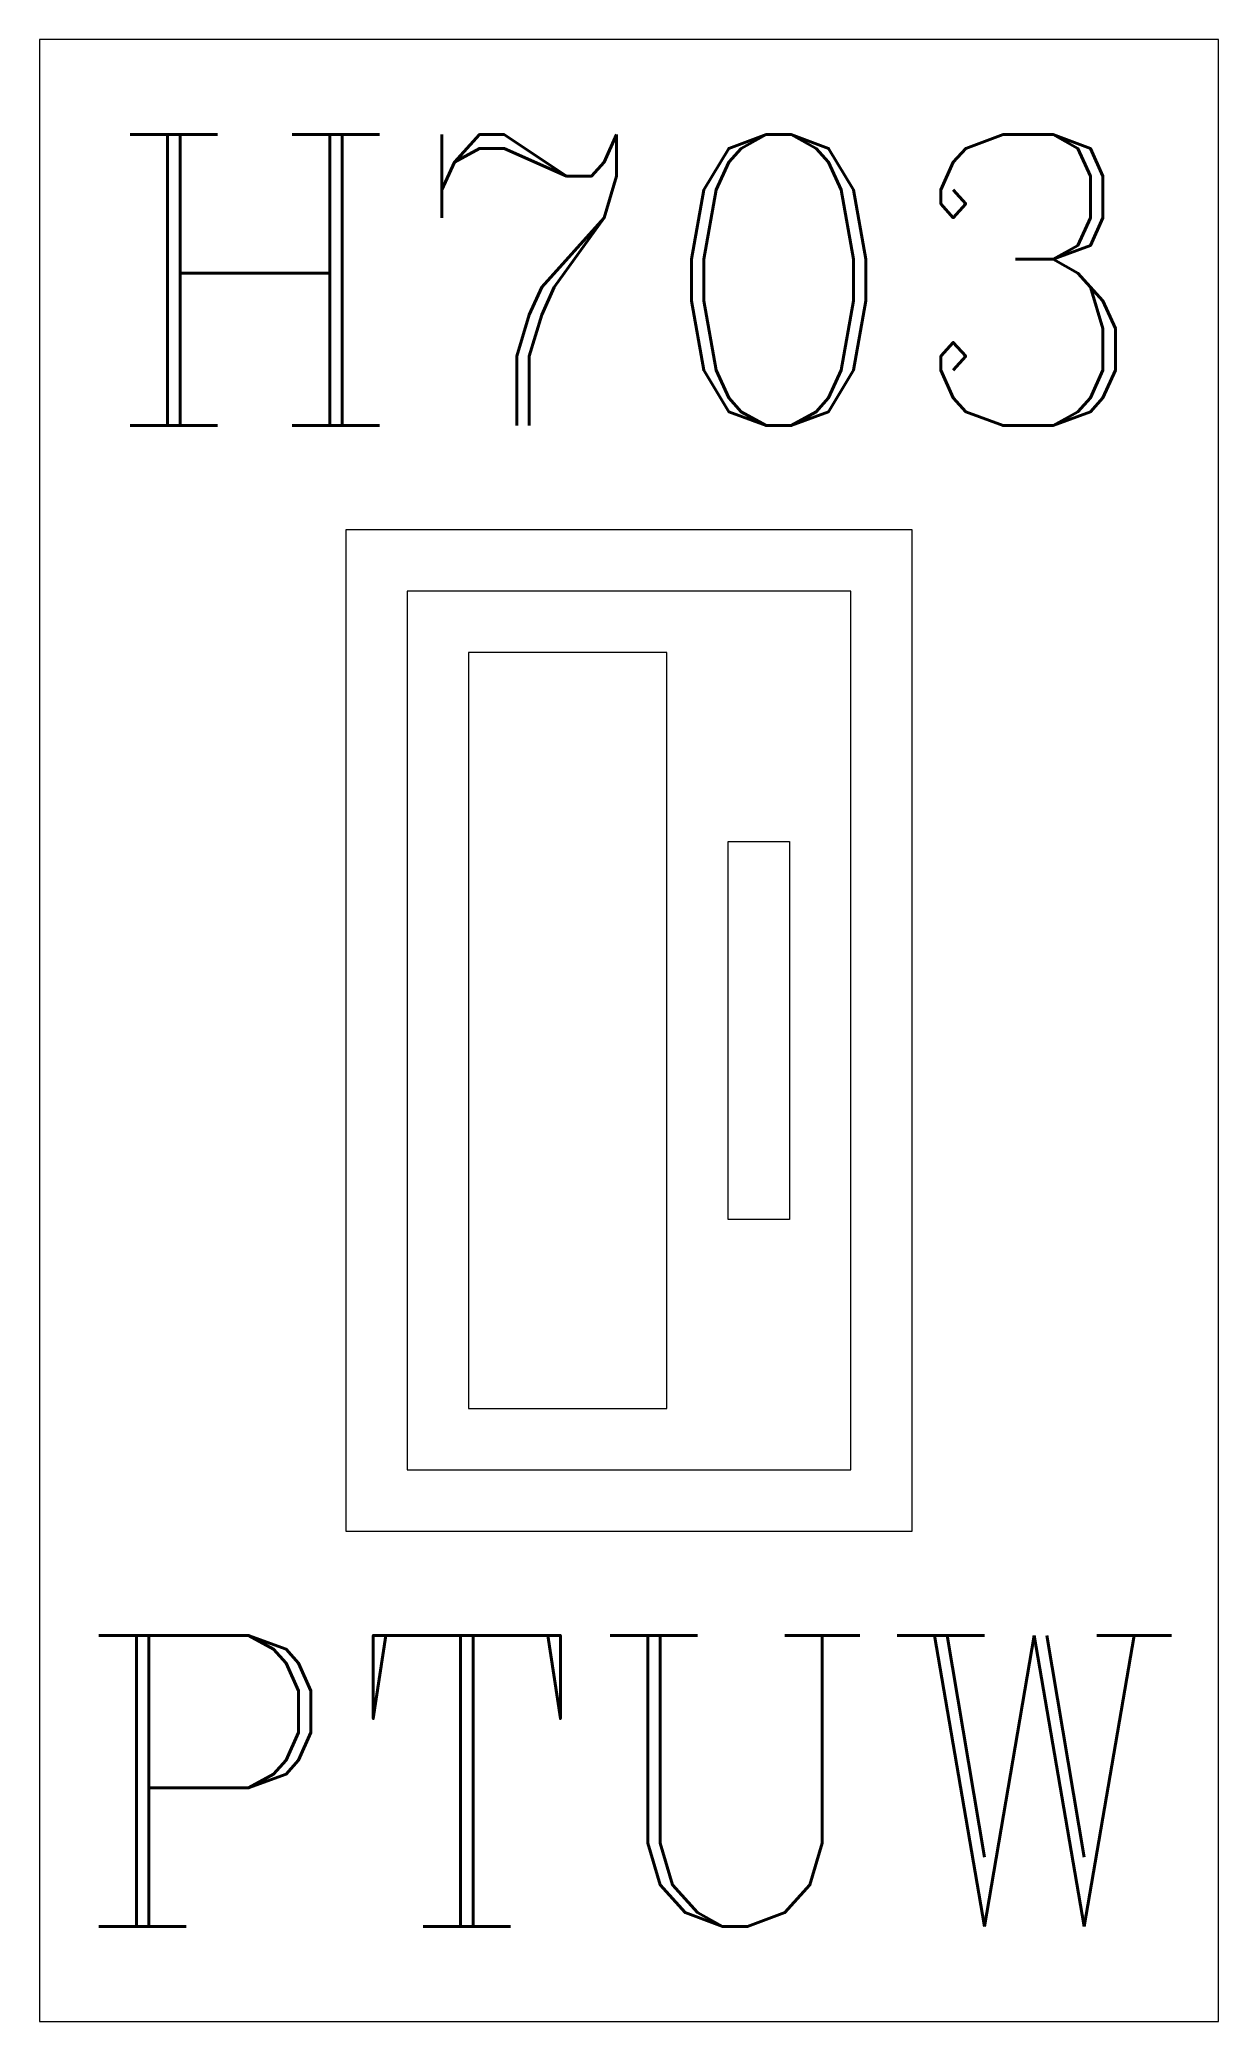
# Model space of a CAD drawing. Header units: inches. Extents: x -9.6 to 9.6, y 0 to 32.3.
import ezdxf
from ezdxf.enums import TextEntityAlignment as Align

# ---------------------------------------------------------------- set-up
doc = ezdxf.new("R2010")
doc.units = ezdxf.units.IN
doc.header["$LTSCALE"] = 48
doc.header["$MEASUREMENT"] = 0
doc.styles.add('ROMANC', font='COMPLEX.SHX')

msp = doc.modelspace()

# ---------------------------------------------------------------- wipeouts: each hides what was drawn before it
msp.add_wipeout([(-9.62, 0), (9.62, 0), (9.62, 32.337), (-9.62, 32.337)])

# ---------------------------------------------------------------- next in the draw order: wipeouts: each hides what was drawn before it
msp.add_wipeout([(-9.62, 0), (9.62, 0), (9.62, 32.337), (-9.62, 32.337)])

# ---------------------------------------------------------------- next in the draw order: linework, layer by layer
at = {"lineweight": 0}
for points in [[(-9.62, 0), (9.62, 0), (9.62, 32.337), (-9.62, 32.337)], [(-4.62, 8), (4.62, 8), (4.62, 24.337), (-4.62, 24.337)], [(-3.62, 9), (3.62, 9), (3.62, 23.337), (-3.62, 23.337)], [(-2.62, 10), (0.62, 10), (0.62, 22.337), (-2.62, 22.337)], [(2.62, 13.084), (1.62, 13.084), (1.62, 19.253), (2.62, 19.253)]]:
    msp.add_lwpolyline(points, close=True, dxfattribs=at)

# ---------------------------------------------------------------- next in the draw order: texts
at = {"style": 'ROMANC'}
for s, p in [('H703', (0, 28.414)), ('PTUW', (0, 3.923))]:
    msp.add_text(s, height=4.75, dxfattribs=at).set_placement(p, align=Align.MIDDLE_CENTER)

doc.saveas('drawing.dxf')
